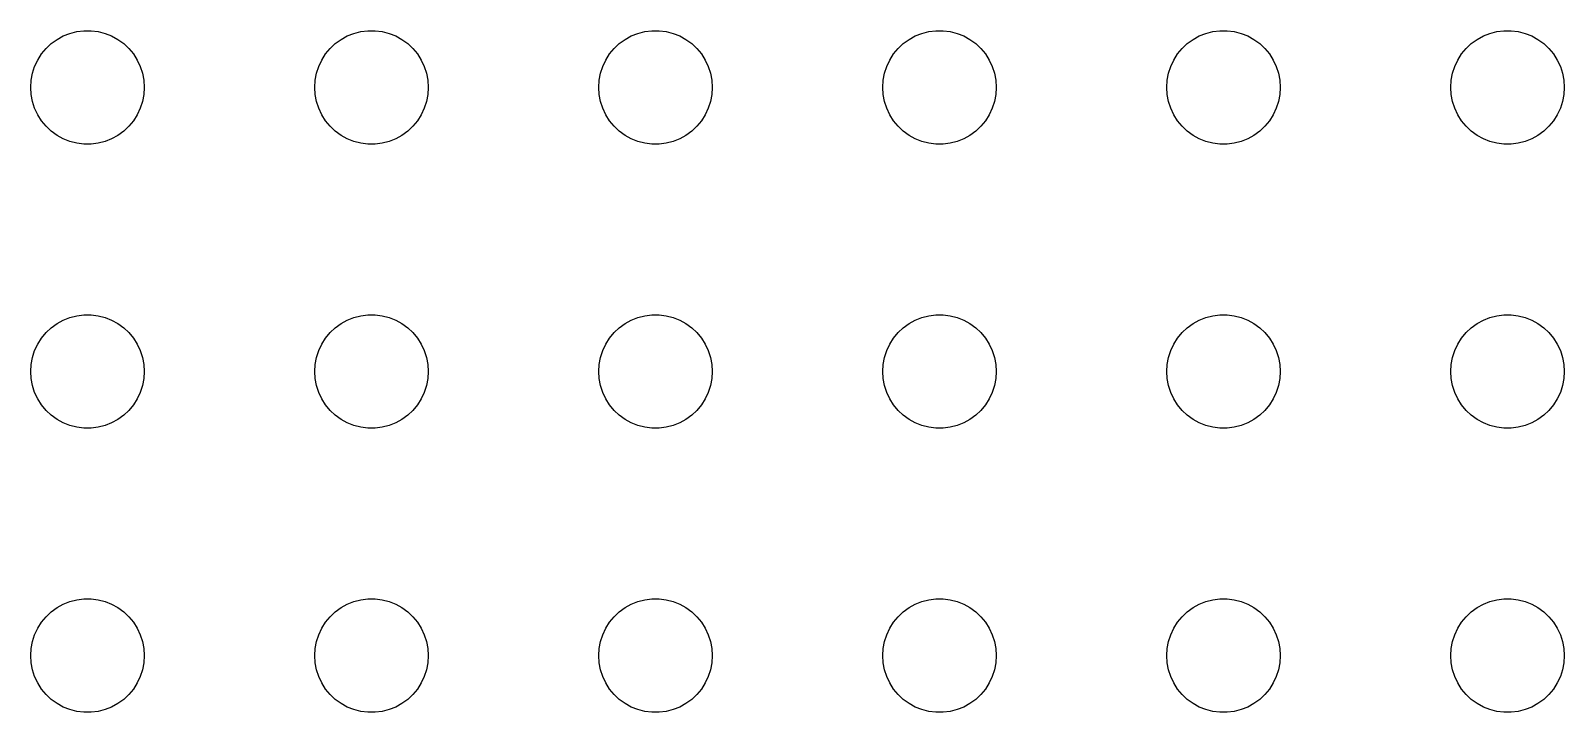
# Model space of a CAD drawing. Header units: metres. Extents: x -90 to 90, y -89 to 89.
# Drawn here: x -1.5 to 39, y 43.5 to 61.5 of the extents above; entities that cross this region are included whole.
import ezdxf

# ---------------------------------------------------------------- set-up
doc = ezdxf.new("R2010")
doc.units = ezdxf.units.M

msp = doc.modelspace()

# ---------------------------------------------------------------- linework, layer by layer
for p, q in [((-1.09344, 61.0268), (-0.95613, 61.1558)), ((-0.95613, 61.1558), (-0.80373, 61.2665)), ((-0.80373, 61.2665), (-0.63866, 61.3572)), ((-0.63866, 61.3572), (-0.46352, 61.4266)), ((-0.46352, 61.4266), (-0.28107, 61.4734)), ((-0.28107, 61.4734), (-0.09418, 61.497)), ((-0.09418, 61.497), (0.09418, 61.497)), ((0.09418, 61.497), (0.28107, 61.4734)), ((0.28107, 61.4734), (0.46352, 61.4266)), ((0.46352, 61.4266), (0.63866, 61.3572)), ((0.63866, 61.3572), (0.80373, 61.2665)), ((0.80373, 61.2665), (0.95613, 61.1558)), ((0.95613, 61.1558), (1.09344, 61.0268)), ((6.40654, 61.0268), (6.54385, 61.1558)), ((6.54385, 61.1558), (6.69626, 61.2665)), ((6.69626, 61.2665), (6.86133, 61.3572)), ((6.86133, 61.3572), (7.03647, 61.4266)), ((7.03647, 61.4266), (7.21892, 61.4734)), ((7.21892, 61.4734), (7.40581, 61.497)), ((7.40581, 61.497), (7.59418, 61.497)), ((7.59418, 61.497), (7.78107, 61.4734)), ((7.78107, 61.4734), (7.96352, 61.4266)), ((7.96352, 61.4266), (8.13866, 61.3572)), ((8.13866, 61.3572), (8.30373, 61.2665)), ((8.30373, 61.2665), (8.45613, 61.1558)), ((8.45613, 61.1558), (8.59344, 61.0268)), ((13.9065, 61.0268), (14.0439, 61.1558)), ((14.0439, 61.1558), (14.1963, 61.2665)), ((14.1963, 61.2665), (14.3613, 61.3572)), ((14.3613, 61.3572), (14.5365, 61.4266)), ((14.5365, 61.4266), (14.7189, 61.4734)), ((14.7189, 61.4734), (14.9058, 61.497)), ((14.9058, 61.497), (15.0942, 61.497)), ((15.0942, 61.497), (15.2811, 61.4734)), ((15.2811, 61.4734), (15.4635, 61.4266)), ((15.4635, 61.4266), (15.6387, 61.3572)), ((15.6387, 61.3572), (15.8037, 61.2665)), ((15.8037, 61.2665), (15.9561, 61.1558)), ((15.9561, 61.1558), (16.0934, 61.0268)), ((21.4065, 61.0268), (21.5439, 61.1558)), ((21.5439, 61.1558), (21.6963, 61.2665)), ((21.6963, 61.2665), (21.8613, 61.3572)), ((21.8613, 61.3572), (22.0365, 61.4266)), ((22.0365, 61.4266), (22.2189, 61.4734)), ((22.2189, 61.4734), (22.4058, 61.497)), ((22.4058, 61.497), (22.5942, 61.497)), ((22.5942, 61.497), (22.7811, 61.4734)), ((22.7811, 61.4734), (22.9635, 61.4266)), ((22.9635, 61.4266), (23.1387, 61.3572)), ((23.1387, 61.3572), (23.3037, 61.2665)), ((23.3037, 61.2665), (23.4561, 61.1558)), ((23.4561, 61.1558), (23.5934, 61.0268)), ((28.9065, 61.0268), (29.0439, 61.1558)), ((29.0439, 61.1558), (29.1963, 61.2665)), ((29.1963, 61.2665), (29.3613, 61.3572)), ((29.3613, 61.3572), (29.5365, 61.4266)), ((29.5365, 61.4266), (29.7189, 61.4734)), ((29.7189, 61.4734), (29.9058, 61.497)), ((29.9058, 61.497), (30.0942, 61.497)), ((30.0942, 61.497), (30.2811, 61.4734)), ((30.2811, 61.4734), (30.4635, 61.4266)), ((30.4635, 61.4266), (30.6387, 61.3572)), ((30.6387, 61.3572), (30.8037, 61.2665)), ((30.8037, 61.2665), (30.9561, 61.1558)), ((30.9561, 61.1558), (31.0934, 61.0268)), ((36.4065, 61.0268), (36.5439, 61.1558)), ((36.5439, 61.1558), (36.6963, 61.2665)), ((36.6963, 61.2665), (36.8613, 61.3572)), ((36.8613, 61.3572), (37.0365, 61.4266)), ((37.0365, 61.4266), (37.2189, 61.4734)), ((37.2189, 61.4734), (37.4058, 61.497)), ((37.4058, 61.497), (37.5942, 61.497)), ((37.5942, 61.497), (37.7811, 61.4734)), ((37.7811, 61.4734), (37.9635, 61.4266)), ((37.9635, 61.4266), (38.1387, 61.3572)), ((38.1387, 61.3572), (38.3037, 61.2665)), ((38.3037, 61.2665), (38.4561, 61.1558)), ((38.4561, 61.1558), (38.5934, 61.0268)), ((-1.31445, 60.7226), (-1.21352, 60.8817)), ((-1.21352, 60.8817), (-1.09344, 61.0268)), ((1.09344, 61.0268), (1.21352, 60.8817)), ((1.21352, 60.8817), (1.31445, 60.7226)), ((6.18553, 60.7226), (6.28647, 60.8817)), ((6.28647, 60.8817), (6.40654, 61.0268)), ((8.59344, 61.0268), (8.71352, 60.8817)), ((8.71352, 60.8817), (8.81445, 60.7226)), ((13.6855, 60.7226), (13.7865, 60.8817)), ((13.7865, 60.8817), (13.9065, 61.0268)), ((16.0934, 61.0268), (16.2135, 60.8817)), ((16.2135, 60.8817), (16.3145, 60.7226)), ((21.1855, 60.7226), (21.2865, 60.8817)), ((21.2865, 60.8817), (21.4065, 61.0268)), ((23.5934, 61.0268), (23.7135, 60.8817)), ((23.7135, 60.8817), (23.8145, 60.7226)), ((28.6855, 60.7226), (28.7865, 60.8817)), ((28.7865, 60.8817), (28.9065, 61.0268)), ((31.0934, 61.0268), (31.2135, 60.8817)), ((31.2135, 60.8817), (31.3145, 60.7226)), ((36.1855, 60.7226), (36.2865, 60.8817)), ((36.2865, 60.8817), (36.4065, 61.0268)), ((38.5934, 61.0268), (38.7135, 60.8817)), ((38.7135, 60.8817), (38.8145, 60.7226)), ((-1.48816, 60.188), (-1.45287, 60.373)), ((-1.45287, 60.373), (-1.39465, 60.5522)), ((-1.39465, 60.5522), (-1.31445, 60.7226)), ((1.31445, 60.7226), (1.39465, 60.5522)), ((1.39465, 60.5522), (1.45287, 60.373)), ((1.45287, 60.373), (1.48816, 60.188)), ((6.01183, 60.188), (6.04712, 60.373)), ((6.04712, 60.373), (6.10533, 60.5522)), ((6.10533, 60.5522), (6.18553, 60.7226)), ((8.81445, 60.7226), (8.89465, 60.5522)), ((8.89465, 60.5522), (8.95287, 60.373)), ((8.95287, 60.373), (8.98816, 60.188)), ((13.5118, 60.188), (13.5471, 60.373)), ((13.5471, 60.373), (13.6053, 60.5522)), ((13.6053, 60.5522), (13.6855, 60.7226)), ((16.3145, 60.7226), (16.3947, 60.5522)), ((16.3947, 60.5522), (16.4529, 60.373)), ((16.4529, 60.373), (16.4882, 60.188)), ((21.0118, 60.188), (21.0471, 60.373)), ((21.0471, 60.373), (21.1053, 60.5522)), ((21.1053, 60.5522), (21.1855, 60.7226)), ((23.8145, 60.7226), (23.8947, 60.5522)), ((23.8947, 60.5522), (23.9529, 60.373)), ((23.9529, 60.373), (23.9882, 60.188)), ((28.5118, 60.188), (28.5471, 60.373)), ((28.5471, 60.373), (28.6053, 60.5522)), ((28.6053, 60.5522), (28.6855, 60.7226)), ((31.3145, 60.7226), (31.3947, 60.5522)), ((31.3947, 60.5522), (31.4529, 60.373)), ((31.4529, 60.373), (31.4882, 60.188)), ((36.0118, 60.188), (36.0471, 60.373)), ((36.0471, 60.373), (36.1053, 60.5522)), ((36.1053, 60.5522), (36.1855, 60.7226)), ((38.8145, 60.7226), (38.8947, 60.5522)), ((38.8947, 60.5522), (38.9529, 60.373)), ((38.9529, 60.373), (38.9882, 60.188)), ((-1.5, 60), (-1.48816, 60.188)), ((-1.48816, 59.812), (-1.5, 60)), ((1.48816, 60.188), (1.5, 60)), ((1.5, 60), (1.48816, 59.812)), ((6, 60), (6.01183, 60.188)), ((6.01183, 59.812), (6, 60)), ((8.98816, 60.188), (9, 60)), ((9, 60), (8.98816, 59.812)), ((13.5, 60), (13.5118, 60.188)), ((13.5118, 59.812), (13.5, 60)), ((16.4882, 60.188), (16.5, 60)), ((16.5, 60), (16.4882, 59.812)), ((21, 60), (21.0118, 60.188)), ((21.0118, 59.812), (21, 60)), ((23.9882, 60.188), (24, 60)), ((24, 60), (23.9882, 59.812)), ((28.5, 60), (28.5118, 60.188)), ((28.5118, 59.812), (28.5, 60)), ((31.4882, 60.188), (31.5, 60)), ((31.5, 60), (31.4882, 59.812)), ((36, 60), (36.0118, 60.188)), ((36.0118, 59.812), (36, 60)), ((38.9882, 60.188), (39, 60)), ((39, 60), (38.9882, 59.812)), ((-1.45287, 59.627), (-1.48816, 59.812)), ((-1.39465, 59.4478), (-1.45287, 59.627)), ((1.45287, 59.627), (1.39465, 59.4478)), ((1.48816, 59.812), (1.45287, 59.627)), ((6.04712, 59.627), (6.01183, 59.812)), ((6.10533, 59.4478), (6.04712, 59.627)), ((8.95287, 59.627), (8.89465, 59.4478)), ((8.98816, 59.812), (8.95287, 59.627)), ((13.5471, 59.627), (13.5118, 59.812)), ((13.6053, 59.4478), (13.5471, 59.627)), ((16.4529, 59.627), (16.3947, 59.4478)), ((16.4882, 59.812), (16.4529, 59.627)), ((21.0471, 59.627), (21.0118, 59.812)), ((21.1053, 59.4478), (21.0471, 59.627)), ((23.9529, 59.627), (23.8947, 59.4478)), ((23.9882, 59.812), (23.9529, 59.627)), ((28.5471, 59.627), (28.5118, 59.812)), ((28.6053, 59.4478), (28.5471, 59.627)), ((31.4529, 59.627), (31.3947, 59.4478)), ((31.4882, 59.812), (31.4529, 59.627)), ((36.0471, 59.627), (36.0118, 59.812)), ((36.1053, 59.4478), (36.0471, 59.627)), ((38.9529, 59.627), (38.8947, 59.4478)), ((38.9882, 59.812), (38.9529, 59.627)), ((-1.31445, 59.2774), (-1.39465, 59.4478)), ((-1.21352, 59.1183), (-1.31445, 59.2774)), ((1.31445, 59.2774), (1.21352, 59.1183)), ((1.39465, 59.4478), (1.31445, 59.2774)), ((6.18553, 59.2774), (6.10533, 59.4478)), ((6.28647, 59.1183), (6.18553, 59.2774)), ((8.81445, 59.2774), (8.71352, 59.1183)), ((8.89465, 59.4478), (8.81445, 59.2774)), ((13.6855, 59.2774), (13.6053, 59.4478)), ((13.7865, 59.1183), (13.6855, 59.2774)), ((16.3145, 59.2774), (16.2135, 59.1183)), ((16.3947, 59.4478), (16.3145, 59.2774)), ((21.1855, 59.2774), (21.1053, 59.4478)), ((21.2865, 59.1183), (21.1855, 59.2774)), ((23.8145, 59.2774), (23.7135, 59.1183)), ((23.8947, 59.4478), (23.8145, 59.2774)), ((28.6855, 59.2774), (28.6053, 59.4478)), ((28.7865, 59.1183), (28.6855, 59.2774)), ((31.3145, 59.2774), (31.2135, 59.1183)), ((31.3947, 59.4478), (31.3145, 59.2774)), ((36.1855, 59.2774), (36.1053, 59.4478)), ((36.2865, 59.1183), (36.1855, 59.2774)), ((38.8145, 59.2774), (38.7135, 59.1183)), ((38.8947, 59.4478), (38.8145, 59.2774)), ((-1.09344, 58.9732), (-1.21352, 59.1183)), ((-0.95613, 58.8442), (-1.09344, 58.9732)), ((-0.80373, 58.7335), (-0.95613, 58.8442)), ((-0.63866, 58.6428), (-0.80373, 58.7335)), ((0.80373, 58.7335), (0.63866, 58.6428)), ((0.95613, 58.8442), (0.80373, 58.7335)), ((1.09344, 58.9732), (0.95613, 58.8442)), ((1.21352, 59.1183), (1.09344, 58.9732)), ((6.40654, 58.9732), (6.28647, 59.1183)), ((6.54385, 58.8442), (6.40654, 58.9732)), ((6.69626, 58.7335), (6.54385, 58.8442)), ((6.86133, 58.6428), (6.69626, 58.7335)), ((8.30373, 58.7335), (8.13866, 58.6428)), ((8.45613, 58.8442), (8.30373, 58.7335)), ((8.59344, 58.9732), (8.45613, 58.8442)), ((8.71352, 59.1183), (8.59344, 58.9732)), ((13.9065, 58.9732), (13.7865, 59.1183)), ((14.0439, 58.8442), (13.9065, 58.9732)), ((14.1963, 58.7335), (14.0439, 58.8442)), ((14.3613, 58.6428), (14.1963, 58.7335)), ((15.8037, 58.7335), (15.6387, 58.6428)), ((15.9561, 58.8442), (15.8037, 58.7335)), ((16.0934, 58.9732), (15.9561, 58.8442)), ((16.2135, 59.1183), (16.0934, 58.9732)), ((21.4065, 58.9732), (21.2865, 59.1183)), ((21.5439, 58.8442), (21.4065, 58.9732)), ((21.6963, 58.7335), (21.5439, 58.8442)), ((21.8613, 58.6428), (21.6963, 58.7335)), ((23.3037, 58.7335), (23.1387, 58.6428)), ((23.4561, 58.8442), (23.3037, 58.7335)), ((23.5934, 58.9732), (23.4561, 58.8442)), ((23.7135, 59.1183), (23.5934, 58.9732)), ((28.9065, 58.9732), (28.7865, 59.1183)), ((29.0439, 58.8442), (28.9065, 58.9732)), ((29.1963, 58.7335), (29.0439, 58.8442)), ((29.3613, 58.6428), (29.1963, 58.7335)), ((30.8037, 58.7335), (30.6387, 58.6428)), ((30.9561, 58.8442), (30.8037, 58.7335)), ((31.0934, 58.9732), (30.9561, 58.8442)), ((31.2135, 59.1183), (31.0934, 58.9732)), ((36.4065, 58.9732), (36.2865, 59.1183)), ((36.5439, 58.8442), (36.4065, 58.9732)), ((36.6963, 58.7335), (36.5439, 58.8442)), ((36.8613, 58.6428), (36.6963, 58.7335)), ((38.3037, 58.7335), (38.1387, 58.6428)), ((38.4561, 58.8442), (38.3037, 58.7335)), ((38.5934, 58.9732), (38.4561, 58.8442)), ((38.7135, 59.1183), (38.5934, 58.9732)), ((-0.46352, 58.5734), (-0.63866, 58.6428)), ((-0.28107, 58.5266), (-0.46352, 58.5734)), ((-0.09418, 58.503), (-0.28107, 58.5266)), ((0.09418, 58.503), (-0.09418, 58.503)), ((0.28107, 58.5266), (0.09418, 58.503)), ((0.46352, 58.5734), (0.28107, 58.5266)), ((0.63866, 58.6428), (0.46352, 58.5734)), ((7.03647, 58.5734), (6.86133, 58.6428)), ((7.21892, 58.5266), (7.03647, 58.5734)), ((7.40581, 58.503), (7.21892, 58.5266)), ((7.59418, 58.503), (7.40581, 58.503)), ((7.78107, 58.5266), (7.59418, 58.503)), ((7.96352, 58.5734), (7.78107, 58.5266)), ((8.13866, 58.6428), (7.96352, 58.5734)), ((14.5365, 58.5734), (14.3613, 58.6428)), ((14.7189, 58.5266), (14.5365, 58.5734)), ((14.9058, 58.503), (14.7189, 58.5266)), ((15.0942, 58.503), (14.9058, 58.503)), ((15.2811, 58.5266), (15.0942, 58.503)), ((15.4635, 58.5734), (15.2811, 58.5266)), ((15.6387, 58.6428), (15.4635, 58.5734)), ((22.0365, 58.5734), (21.8613, 58.6428)), ((22.2189, 58.5266), (22.0365, 58.5734)), ((22.4058, 58.503), (22.2189, 58.5266)), ((22.5942, 58.503), (22.4058, 58.503)), ((22.7811, 58.5266), (22.5942, 58.503)), ((22.9635, 58.5734), (22.7811, 58.5266)), ((23.1387, 58.6428), (22.9635, 58.5734)), ((29.5365, 58.5734), (29.3613, 58.6428)), ((29.7189, 58.5266), (29.5365, 58.5734)), ((29.9058, 58.503), (29.7189, 58.5266)), ((30.0942, 58.503), (29.9058, 58.503)), ((30.2811, 58.5266), (30.0942, 58.503)), ((30.4635, 58.5734), (30.2811, 58.5266)), ((30.6387, 58.6428), (30.4635, 58.5734)), ((37.0365, 58.5734), (36.8613, 58.6428)), ((37.2189, 58.5266), (37.0365, 58.5734)), ((37.4058, 58.503), (37.2189, 58.5266)), ((37.5942, 58.503), (37.4058, 58.503)), ((37.7811, 58.5266), (37.5942, 58.503)), ((37.9635, 58.5734), (37.7811, 58.5266)), ((38.1387, 58.6428), (37.9635, 58.5734)), ((-0.63866, 53.8572), (-0.46352, 53.9266)), ((-0.46352, 53.9266), (-0.28107, 53.9734)), ((-0.28107, 53.9734), (-0.09418, 53.997)), ((-0.09418, 53.997), (0.09418, 53.997)), ((0.09418, 53.997), (0.28107, 53.9734)), ((0.28107, 53.9734), (0.46352, 53.9266)), ((0.46352, 53.9266), (0.63866, 53.8572)), ((6.86133, 53.8572), (7.03647, 53.9266)), ((7.03647, 53.9266), (7.21892, 53.9734)), ((7.21892, 53.9734), (7.40581, 53.997)), ((7.40581, 53.997), (7.59418, 53.997)), ((7.59418, 53.997), (7.78107, 53.9734)), ((7.78107, 53.9734), (7.96352, 53.9266)), ((7.96352, 53.9266), (8.13866, 53.8572)), ((14.3613, 53.8572), (14.5365, 53.9266)), ((14.5365, 53.9266), (14.7189, 53.9734)), ((14.7189, 53.9734), (14.9058, 53.997)), ((14.9058, 53.997), (15.0942, 53.997)), ((15.0942, 53.997), (15.2811, 53.9734)), ((15.2811, 53.9734), (15.4635, 53.9266)), ((15.4635, 53.9266), (15.6387, 53.8572)), ((21.8613, 53.8572), (22.0365, 53.9266)), ((22.0365, 53.9266), (22.2189, 53.9734)), ((22.2189, 53.9734), (22.4058, 53.997)), ((22.4058, 53.997), (22.5942, 53.997)), ((22.5942, 53.997), (22.7811, 53.9734)), ((22.7811, 53.9734), (22.9635, 53.9266)), ((22.9635, 53.9266), (23.1387, 53.8572)), ((29.3613, 53.8572), (29.5365, 53.9266)), ((29.5365, 53.9266), (29.7189, 53.9734)), ((29.7189, 53.9734), (29.9058, 53.997)), ((29.9058, 53.997), (30.0942, 53.997)), ((30.0942, 53.997), (30.2811, 53.9734)), ((30.2811, 53.9734), (30.4635, 53.9266)), ((30.4635, 53.9266), (30.6387, 53.8572)), ((36.8613, 53.8572), (37.0365, 53.9266)), ((37.0365, 53.9266), (37.2189, 53.9734)), ((37.2189, 53.9734), (37.4058, 53.997)), ((37.4058, 53.997), (37.5942, 53.997)), ((37.5942, 53.997), (37.7811, 53.9734)), ((37.7811, 53.9734), (37.9635, 53.9266)), ((37.9635, 53.9266), (38.1387, 53.8572)), ((-1.21352, 53.3817), (-1.09344, 53.5268)), ((-1.09344, 53.5268), (-0.95613, 53.6558)), ((-0.95613, 53.6558), (-0.80373, 53.7665)), ((-0.80373, 53.7665), (-0.63866, 53.8572)), ((0.63866, 53.8572), (0.80373, 53.7665)), ((0.80373, 53.7665), (0.95613, 53.6558)), ((0.95613, 53.6558), (1.09344, 53.5268)), ((1.09344, 53.5268), (1.21352, 53.3817)), ((6.28647, 53.3817), (6.40654, 53.5268)), ((6.40654, 53.5268), (6.54385, 53.6558)), ((6.54385, 53.6558), (6.69626, 53.7665)), ((6.69626, 53.7665), (6.86133, 53.8572)), ((8.13866, 53.8572), (8.30373, 53.7665)), ((8.30373, 53.7665), (8.45613, 53.6558)), ((8.45613, 53.6558), (8.59344, 53.5268)), ((8.59344, 53.5268), (8.71352, 53.3817)), ((13.7865, 53.3817), (13.9065, 53.5268)), ((13.9065, 53.5268), (14.0439, 53.6558)), ((14.0439, 53.6558), (14.1963, 53.7665)), ((14.1963, 53.7665), (14.3613, 53.8572)), ((15.6387, 53.8572), (15.8037, 53.7665)), ((15.8037, 53.7665), (15.9561, 53.6558)), ((15.9561, 53.6558), (16.0934, 53.5268)), ((16.0934, 53.5268), (16.2135, 53.3817)), ((21.2865, 53.3817), (21.4065, 53.5268)), ((21.4065, 53.5268), (21.5439, 53.6558)), ((21.5439, 53.6558), (21.6963, 53.7665)), ((21.6963, 53.7665), (21.8613, 53.8572)), ((23.1387, 53.8572), (23.3037, 53.7665)), ((23.3037, 53.7665), (23.4561, 53.6558)), ((23.4561, 53.6558), (23.5934, 53.5268)), ((23.5934, 53.5268), (23.7135, 53.3817)), ((28.7865, 53.3817), (28.9065, 53.5268)), ((28.9065, 53.5268), (29.0439, 53.6558)), ((29.0439, 53.6558), (29.1963, 53.7665)), ((29.1963, 53.7665), (29.3613, 53.8572)), ((30.6387, 53.8572), (30.8037, 53.7665)), ((30.8037, 53.7665), (30.9561, 53.6558)), ((30.9561, 53.6558), (31.0934, 53.5268)), ((31.0934, 53.5268), (31.2135, 53.3817)), ((36.2865, 53.3817), (36.4065, 53.5268)), ((36.4065, 53.5268), (36.5439, 53.6558)), ((36.5439, 53.6558), (36.6963, 53.7665)), ((36.6963, 53.7665), (36.8613, 53.8572)), ((38.1387, 53.8572), (38.3037, 53.7665)), ((38.3037, 53.7665), (38.4561, 53.6558)), ((38.4561, 53.6558), (38.5934, 53.5268)), ((38.5934, 53.5268), (38.7135, 53.3817)), ((-1.39465, 53.0522), (-1.31445, 53.2226)), ((-1.31445, 53.2226), (-1.21352, 53.3817)), ((1.21352, 53.3817), (1.31445, 53.2226)), ((1.31445, 53.2226), (1.39465, 53.0522)), ((6.10533, 53.0522), (6.18553, 53.2226)), ((6.18553, 53.2226), (6.28647, 53.3817)), ((8.71352, 53.3817), (8.81445, 53.2226)), ((8.81445, 53.2226), (8.89465, 53.0522)), ((13.6053, 53.0522), (13.6855, 53.2226)), ((13.6855, 53.2226), (13.7865, 53.3817)), ((16.2135, 53.3817), (16.3145, 53.2226)), ((16.3145, 53.2226), (16.3947, 53.0522)), ((21.1053, 53.0522), (21.1855, 53.2226)), ((21.1855, 53.2226), (21.2865, 53.3817)), ((23.7135, 53.3817), (23.8145, 53.2226)), ((23.8145, 53.2226), (23.8947, 53.0522)), ((28.6053, 53.0522), (28.6855, 53.2226)), ((28.6855, 53.2226), (28.7865, 53.3817)), ((31.2135, 53.3817), (31.3145, 53.2226)), ((31.3145, 53.2226), (31.3947, 53.0522)), ((36.1053, 53.0522), (36.1855, 53.2226)), ((36.1855, 53.2226), (36.2865, 53.3817)), ((38.7135, 53.3817), (38.8145, 53.2226)), ((38.8145, 53.2226), (38.8947, 53.0522)), ((-1.5, 52.5), (-1.48816, 52.688)), ((-1.48816, 52.688), (-1.45287, 52.873)), ((-1.45287, 52.873), (-1.39465, 53.0522)), ((1.39465, 53.0522), (1.45287, 52.873)), ((1.45287, 52.873), (1.48816, 52.688)), ((1.48816, 52.688), (1.5, 52.5)), ((6, 52.5), (6.01183, 52.688)), ((6.01183, 52.688), (6.04712, 52.873)), ((6.04712, 52.873), (6.10533, 53.0522)), ((8.89465, 53.0522), (8.95287, 52.873)), ((8.95287, 52.873), (8.98816, 52.688)), ((8.98816, 52.688), (9, 52.5)), ((13.5, 52.5), (13.5118, 52.688)), ((13.5118, 52.688), (13.5471, 52.873)), ((13.5471, 52.873), (13.6053, 53.0522)), ((16.3947, 53.0522), (16.4529, 52.873)), ((16.4529, 52.873), (16.4882, 52.688)), ((16.4882, 52.688), (16.5, 52.5)), ((21, 52.5), (21.0118, 52.688)), ((21.0118, 52.688), (21.0471, 52.873)), ((21.0471, 52.873), (21.1053, 53.0522)), ((23.8947, 53.0522), (23.9529, 52.873)), ((23.9529, 52.873), (23.9882, 52.688)), ((23.9882, 52.688), (24, 52.5)), ((28.5, 52.5), (28.5118, 52.688)), ((28.5118, 52.688), (28.5471, 52.873)), ((28.5471, 52.873), (28.6053, 53.0522)), ((31.3947, 53.0522), (31.4529, 52.873)), ((31.4529, 52.873), (31.4882, 52.688)), ((31.4882, 52.688), (31.5, 52.5)), ((36, 52.5), (36.0118, 52.688)), ((36.0118, 52.688), (36.0471, 52.873)), ((36.0471, 52.873), (36.1053, 53.0522)), ((38.8947, 53.0522), (38.9529, 52.873)), ((38.9529, 52.873), (38.9882, 52.688)), ((38.9882, 52.688), (39, 52.5)), ((-1.48816, 52.312), (-1.5, 52.5)), ((-1.45287, 52.127), (-1.48816, 52.312)), ((1.48816, 52.312), (1.45287, 52.127)), ((1.5, 52.5), (1.48816, 52.312)), ((6.01183, 52.312), (6, 52.5)), ((6.04712, 52.127), (6.01183, 52.312)), ((8.98816, 52.312), (8.95287, 52.127)), ((9, 52.5), (8.98816, 52.312)), ((13.5118, 52.312), (13.5, 52.5)), ((13.5471, 52.127), (13.5118, 52.312)), ((16.4882, 52.312), (16.4529, 52.127)), ((16.5, 52.5), (16.4882, 52.312)), ((21.0118, 52.312), (21, 52.5)), ((21.0471, 52.127), (21.0118, 52.312)), ((23.9882, 52.312), (23.9529, 52.127)), ((24, 52.5), (23.9882, 52.312)), ((28.5118, 52.312), (28.5, 52.5)), ((28.5471, 52.127), (28.5118, 52.312)), ((31.4882, 52.312), (31.4529, 52.127)), ((31.5, 52.5), (31.4882, 52.312)), ((36.0118, 52.312), (36, 52.5)), ((36.0471, 52.127), (36.0118, 52.312)), ((38.9882, 52.312), (38.9529, 52.127)), ((39, 52.5), (38.9882, 52.312)), ((-1.39465, 51.9478), (-1.45287, 52.127)), ((-1.31445, 51.7774), (-1.39465, 51.9478)), ((1.39465, 51.9478), (1.31445, 51.7774)), ((1.45287, 52.127), (1.39465, 51.9478)), ((6.10533, 51.9478), (6.04712, 52.127)), ((6.18553, 51.7774), (6.10533, 51.9478)), ((8.89465, 51.9478), (8.81445, 51.7774)), ((8.95287, 52.127), (8.89465, 51.9478)), ((13.6053, 51.9478), (13.5471, 52.127)), ((13.6855, 51.7774), (13.6053, 51.9478)), ((16.3947, 51.9478), (16.3145, 51.7774)), ((16.4529, 52.127), (16.3947, 51.9478)), ((21.1053, 51.9478), (21.0471, 52.127)), ((21.1855, 51.7774), (21.1053, 51.9478)), ((23.8947, 51.9478), (23.8145, 51.7774)), ((23.9529, 52.127), (23.8947, 51.9478)), ((28.6053, 51.9478), (28.5471, 52.127)), ((28.6855, 51.7774), (28.6053, 51.9478)), ((31.3947, 51.9478), (31.3145, 51.7774)), ((31.4529, 52.127), (31.3947, 51.9478)), ((36.1053, 51.9478), (36.0471, 52.127)), ((36.1855, 51.7774), (36.1053, 51.9478)), ((38.8947, 51.9478), (38.8145, 51.7774)), ((38.9529, 52.127), (38.8947, 51.9478)), ((-1.21352, 51.6183), (-1.31445, 51.7774)), ((-1.09344, 51.4732), (-1.21352, 51.6183)), ((-0.95613, 51.3442), (-1.09344, 51.4732)), ((1.09344, 51.4732), (0.95613, 51.3442)), ((1.21352, 51.6183), (1.09344, 51.4732)), ((1.31445, 51.7774), (1.21352, 51.6183)), ((6.28647, 51.6183), (6.18553, 51.7774)), ((6.40654, 51.4732), (6.28647, 51.6183)), ((6.54385, 51.3442), (6.40654, 51.4732)), ((8.59344, 51.4732), (8.45613, 51.3442)), ((8.71352, 51.6183), (8.59344, 51.4732)), ((8.81445, 51.7774), (8.71352, 51.6183)), ((13.7865, 51.6183), (13.6855, 51.7774)), ((13.9065, 51.4732), (13.7865, 51.6183)), ((14.0439, 51.3442), (13.9065, 51.4732)), ((16.0934, 51.4732), (15.9561, 51.3442)), ((16.2135, 51.6183), (16.0934, 51.4732)), ((16.3145, 51.7774), (16.2135, 51.6183)), ((21.2865, 51.6183), (21.1855, 51.7774)), ((21.4065, 51.4732), (21.2865, 51.6183)), ((21.5439, 51.3442), (21.4065, 51.4732)), ((23.5934, 51.4732), (23.4561, 51.3442)), ((23.7135, 51.6183), (23.5934, 51.4732)), ((23.8145, 51.7774), (23.7135, 51.6183)), ((28.7865, 51.6183), (28.6855, 51.7774)), ((28.9065, 51.4732), (28.7865, 51.6183)), ((29.0439, 51.3442), (28.9065, 51.4732)), ((31.0934, 51.4732), (30.9561, 51.3442)), ((31.2135, 51.6183), (31.0934, 51.4732)), ((31.3145, 51.7774), (31.2135, 51.6183)), ((36.2865, 51.6183), (36.1855, 51.7774)), ((36.4065, 51.4732), (36.2865, 51.6183)), ((36.5439, 51.3442), (36.4065, 51.4732)), ((38.5934, 51.4732), (38.4561, 51.3442)), ((38.7135, 51.6183), (38.5934, 51.4732)), ((38.8145, 51.7774), (38.7135, 51.6183)), ((-0.80373, 51.2335), (-0.95613, 51.3442)), ((-0.63866, 51.1428), (-0.80373, 51.2335)), ((-0.46352, 51.0734), (-0.63866, 51.1428)), ((-0.28107, 51.0266), (-0.46352, 51.0734)), ((0.46352, 51.0734), (0.28107, 51.0266)), ((0.63866, 51.1428), (0.46352, 51.0734)), ((0.80373, 51.2335), (0.63866, 51.1428)), ((0.95613, 51.3442), (0.80373, 51.2335)), ((6.69626, 51.2335), (6.54385, 51.3442)), ((6.86133, 51.1428), (6.69626, 51.2335)), ((7.03647, 51.0734), (6.86133, 51.1428)), ((7.21892, 51.0266), (7.03647, 51.0734)), ((7.96352, 51.0734), (7.78107, 51.0266)), ((8.13866, 51.1428), (7.96352, 51.0734)), ((8.30373, 51.2335), (8.13866, 51.1428)), ((8.45613, 51.3442), (8.30373, 51.2335)), ((14.1963, 51.2335), (14.0439, 51.3442)), ((14.3613, 51.1428), (14.1963, 51.2335)), ((14.5365, 51.0734), (14.3613, 51.1428)), ((14.7189, 51.0266), (14.5365, 51.0734)), ((15.4635, 51.0734), (15.2811, 51.0266)), ((15.6387, 51.1428), (15.4635, 51.0734)), ((15.8037, 51.2335), (15.6387, 51.1428)), ((15.9561, 51.3442), (15.8037, 51.2335)), ((21.6963, 51.2335), (21.5439, 51.3442)), ((21.8613, 51.1428), (21.6963, 51.2335)), ((22.0365, 51.0734), (21.8613, 51.1428)), ((22.2189, 51.0266), (22.0365, 51.0734)), ((22.9635, 51.0734), (22.7811, 51.0266)), ((23.1387, 51.1428), (22.9635, 51.0734)), ((23.3037, 51.2335), (23.1387, 51.1428)), ((23.4561, 51.3442), (23.3037, 51.2335)), ((29.1963, 51.2335), (29.0439, 51.3442)), ((29.3613, 51.1428), (29.1963, 51.2335)), ((29.5365, 51.0734), (29.3613, 51.1428)), ((29.7189, 51.0266), (29.5365, 51.0734)), ((30.4635, 51.0734), (30.2811, 51.0266)), ((30.6387, 51.1428), (30.4635, 51.0734)), ((30.8037, 51.2335), (30.6387, 51.1428)), ((30.9561, 51.3442), (30.8037, 51.2335)), ((36.6963, 51.2335), (36.5439, 51.3442)), ((36.8613, 51.1428), (36.6963, 51.2335)), ((37.0365, 51.0734), (36.8613, 51.1428)), ((37.2189, 51.0266), (37.0365, 51.0734)), ((37.9635, 51.0734), (37.7811, 51.0266)), ((38.1387, 51.1428), (37.9635, 51.0734)), ((38.3037, 51.2335), (38.1387, 51.1428)), ((38.4561, 51.3442), (38.3037, 51.2335)), ((-0.09418, 51.003), (-0.28107, 51.0266)), ((0.09418, 51.003), (-0.09418, 51.003)), ((0.28107, 51.0266), (0.09418, 51.003)), ((7.40581, 51.003), (7.21892, 51.0266)), ((7.59418, 51.003), (7.40581, 51.003)), ((7.78107, 51.0266), (7.59418, 51.003)), ((14.9058, 51.003), (14.7189, 51.0266)), ((15.0942, 51.003), (14.9058, 51.003)), ((15.2811, 51.0266), (15.0942, 51.003)), ((22.4058, 51.003), (22.2189, 51.0266)), ((22.5942, 51.003), (22.4058, 51.003)), ((22.7811, 51.0266), (22.5942, 51.003)), ((29.9058, 51.003), (29.7189, 51.0266)), ((30.0942, 51.003), (29.9058, 51.003)), ((30.2811, 51.0266), (30.0942, 51.003)), ((37.4058, 51.003), (37.2189, 51.0266)), ((37.5942, 51.003), (37.4058, 51.003)), ((37.7811, 51.0266), (37.5942, 51.003)), ((-0.95613, 46.1558), (-0.80373, 46.2665)), ((-0.80373, 46.2665), (-0.63866, 46.3572)), ((-0.63866, 46.3572), (-0.46352, 46.4266)), ((-0.46352, 46.4266), (-0.28107, 46.4734)), ((-0.28107, 46.4734), (-0.09418, 46.497)), ((-0.09418, 46.497), (0.09418, 46.497)), ((0.09418, 46.497), (0.28107, 46.4734)), ((0.28107, 46.4734), (0.46352, 46.4266)), ((0.46352, 46.4266), (0.63866, 46.3572)), ((0.63866, 46.3572), (0.80373, 46.2665)), ((0.80373, 46.2665), (0.95613, 46.1558)), ((6.54385, 46.1558), (6.69626, 46.2665)), ((6.69626, 46.2665), (6.86133, 46.3572)), ((6.86133, 46.3572), (7.03647, 46.4266)), ((7.03647, 46.4266), (7.21892, 46.4734)), ((7.21892, 46.4734), (7.40581, 46.497)), ((7.40581, 46.497), (7.59418, 46.497)), ((7.59418, 46.497), (7.78107, 46.4734)), ((7.78107, 46.4734), (7.96352, 46.4266)), ((7.96352, 46.4266), (8.13866, 46.3572)), ((8.13866, 46.3572), (8.30373, 46.2665)), ((8.30373, 46.2665), (8.45613, 46.1558)), ((14.0439, 46.1558), (14.1963, 46.2665)), ((14.1963, 46.2665), (14.3613, 46.3572)), ((14.3613, 46.3572), (14.5365, 46.4266)), ((14.5365, 46.4266), (14.7189, 46.4734)), ((14.7189, 46.4734), (14.9058, 46.497)), ((14.9058, 46.497), (15.0942, 46.497)), ((15.0942, 46.497), (15.2811, 46.4734)), ((15.2811, 46.4734), (15.4635, 46.4266)), ((15.4635, 46.4266), (15.6387, 46.3572)), ((15.6387, 46.3572), (15.8037, 46.2665)), ((15.8037, 46.2665), (15.9561, 46.1558)), ((21.5439, 46.1558), (21.6963, 46.2665)), ((21.6963, 46.2665), (21.8613, 46.3572)), ((21.8613, 46.3572), (22.0365, 46.4266)), ((22.0365, 46.4266), (22.2189, 46.4734)), ((22.2189, 46.4734), (22.4058, 46.497)), ((22.4058, 46.497), (22.5942, 46.497)), ((22.5942, 46.497), (22.7811, 46.4734)), ((22.7811, 46.4734), (22.9635, 46.4266)), ((22.9635, 46.4266), (23.1387, 46.3572)), ((23.1387, 46.3572), (23.3037, 46.2665)), ((23.3037, 46.2665), (23.4561, 46.1558)), ((29.0439, 46.1558), (29.1963, 46.2665)), ((29.1963, 46.2665), (29.3613, 46.3572)), ((29.3613, 46.3572), (29.5365, 46.4266)), ((29.5365, 46.4266), (29.7189, 46.4734)), ((29.7189, 46.4734), (29.9058, 46.497)), ((29.9058, 46.497), (30.0942, 46.497)), ((30.0942, 46.497), (30.2811, 46.4734)), ((30.2811, 46.4734), (30.4635, 46.4266)), ((30.4635, 46.4266), (30.6387, 46.3572)), ((30.6387, 46.3572), (30.8037, 46.2665)), ((30.8037, 46.2665), (30.9561, 46.1558)), ((36.5439, 46.1558), (36.6963, 46.2665)), ((36.6963, 46.2665), (36.8613, 46.3572)), ((36.8613, 46.3572), (37.0365, 46.4266)), ((37.0365, 46.4266), (37.2189, 46.4734)), ((37.2189, 46.4734), (37.4058, 46.497)), ((37.4058, 46.497), (37.5942, 46.497)), ((37.5942, 46.497), (37.7811, 46.4734)), ((37.7811, 46.4734), (37.9635, 46.4266)), ((37.9635, 46.4266), (38.1387, 46.3572)), ((38.1387, 46.3572), (38.3037, 46.2665)), ((38.3037, 46.2665), (38.4561, 46.1558)), ((-1.31445, 45.7226), (-1.21352, 45.8817)), ((-1.21352, 45.8817), (-1.09344, 46.0268)), ((-1.09344, 46.0268), (-0.95613, 46.1558)), ((0.95613, 46.1558), (1.09344, 46.0268)), ((1.09344, 46.0268), (1.21352, 45.8817)), ((1.21352, 45.8817), (1.31445, 45.7226)), ((6.18553, 45.7226), (6.28647, 45.8817)), ((6.28647, 45.8817), (6.40654, 46.0268)), ((6.40654, 46.0268), (6.54385, 46.1558)), ((8.45613, 46.1558), (8.59344, 46.0268)), ((8.59344, 46.0268), (8.71352, 45.8817)), ((8.71352, 45.8817), (8.81445, 45.7226)), ((13.6855, 45.7226), (13.7865, 45.8817)), ((13.7865, 45.8817), (13.9065, 46.0268)), ((13.9065, 46.0268), (14.0439, 46.1558)), ((15.9561, 46.1558), (16.0934, 46.0268)), ((16.0934, 46.0268), (16.2135, 45.8817)), ((16.2135, 45.8817), (16.3145, 45.7226)), ((21.1855, 45.7226), (21.2865, 45.8817)), ((21.2865, 45.8817), (21.4065, 46.0268)), ((21.4065, 46.0268), (21.5439, 46.1558)), ((23.4561, 46.1558), (23.5934, 46.0268)), ((23.5934, 46.0268), (23.7135, 45.8817)), ((23.7135, 45.8817), (23.8145, 45.7226)), ((28.6855, 45.7226), (28.7865, 45.8817)), ((28.7865, 45.8817), (28.9065, 46.0268)), ((28.9065, 46.0268), (29.0439, 46.1558)), ((30.9561, 46.1558), (31.0934, 46.0268)), ((31.0934, 46.0268), (31.2135, 45.8817)), ((31.2135, 45.8817), (31.3145, 45.7226)), ((36.1855, 45.7226), (36.2865, 45.8817)), ((36.2865, 45.8817), (36.4065, 46.0268)), ((36.4065, 46.0268), (36.5439, 46.1558)), ((38.4561, 46.1558), (38.5934, 46.0268)), ((38.5934, 46.0268), (38.7135, 45.8817)), ((38.7135, 45.8817), (38.8145, 45.7226)), ((-1.48816, 45.188), (-1.45287, 45.373)), ((-1.45287, 45.373), (-1.39465, 45.5522)), ((-1.39465, 45.5522), (-1.31445, 45.7226)), ((1.31445, 45.7226), (1.39465, 45.5522)), ((1.39465, 45.5522), (1.45287, 45.373)), ((1.45287, 45.373), (1.48816, 45.188)), ((6.01183, 45.188), (6.04712, 45.373)), ((6.04712, 45.373), (6.10533, 45.5522)), ((6.10533, 45.5522), (6.18553, 45.7226)), ((8.81445, 45.7226), (8.89465, 45.5522)), ((8.89465, 45.5522), (8.95287, 45.373)), ((8.95287, 45.373), (8.98816, 45.188)), ((13.5118, 45.188), (13.5471, 45.373)), ((13.5471, 45.373), (13.6053, 45.5522)), ((13.6053, 45.5522), (13.6855, 45.7226)), ((16.3145, 45.7226), (16.3947, 45.5522)), ((16.3947, 45.5522), (16.4529, 45.373)), ((16.4529, 45.373), (16.4882, 45.188)), ((21.0118, 45.188), (21.0471, 45.373)), ((21.0471, 45.373), (21.1053, 45.5522)), ((21.1053, 45.5522), (21.1855, 45.7226)), ((23.8145, 45.7226), (23.8947, 45.5522)), ((23.8947, 45.5522), (23.9529, 45.373)), ((23.9529, 45.373), (23.9882, 45.188)), ((28.5118, 45.188), (28.5471, 45.373)), ((28.5471, 45.373), (28.6053, 45.5522)), ((28.6053, 45.5522), (28.6855, 45.7226)), ((31.3145, 45.7226), (31.3947, 45.5522)), ((31.3947, 45.5522), (31.4529, 45.373)), ((31.4529, 45.373), (31.4882, 45.188)), ((36.0118, 45.188), (36.0471, 45.373)), ((36.0471, 45.373), (36.1053, 45.5522)), ((36.1053, 45.5522), (36.1855, 45.7226)), ((38.8145, 45.7226), (38.8947, 45.5522)), ((38.8947, 45.5522), (38.9529, 45.373)), ((38.9529, 45.373), (38.9882, 45.188)), ((-1.5, 45), (-1.48816, 45.188)), ((-1.48816, 44.812), (-1.5, 45)), ((1.48816, 45.188), (1.5, 45)), ((1.5, 45), (1.48816, 44.812)), ((6, 45), (6.01183, 45.188)), ((6.01183, 44.812), (6, 45)), ((8.98816, 45.188), (9, 45)), ((9, 45), (8.98816, 44.812)), ((13.5, 45), (13.5118, 45.188)), ((13.5118, 44.812), (13.5, 45)), ((16.4882, 45.188), (16.5, 45)), ((16.5, 45), (16.4882, 44.812)), ((21, 45), (21.0118, 45.188)), ((21.0118, 44.812), (21, 45)), ((23.9882, 45.188), (24, 45)), ((24, 45), (23.9882, 44.812)), ((28.5, 45), (28.5118, 45.188)), ((28.5118, 44.812), (28.5, 45)), ((31.4882, 45.188), (31.5, 45)), ((31.5, 45), (31.4882, 44.812)), ((36, 45), (36.0118, 45.188)), ((36.0118, 44.812), (36, 45)), ((38.9882, 45.188), (39, 45)), ((39, 45), (38.9882, 44.812)), ((-1.45287, 44.627), (-1.48816, 44.812)), ((-1.39465, 44.4478), (-1.45287, 44.627)), ((1.45287, 44.627), (1.39465, 44.4478)), ((1.48816, 44.812), (1.45287, 44.627)), ((6.04712, 44.627), (6.01183, 44.812)), ((6.10533, 44.4478), (6.04712, 44.627)), ((8.95287, 44.627), (8.89465, 44.4478)), ((8.98816, 44.812), (8.95287, 44.627)), ((13.5471, 44.627), (13.5118, 44.812)), ((13.6053, 44.4478), (13.5471, 44.627)), ((16.4529, 44.627), (16.3947, 44.4478)), ((16.4882, 44.812), (16.4529, 44.627)), ((21.0471, 44.627), (21.0118, 44.812)), ((21.1053, 44.4478), (21.0471, 44.627)), ((23.9529, 44.627), (23.8947, 44.4478)), ((23.9882, 44.812), (23.9529, 44.627)), ((28.5471, 44.627), (28.5118, 44.812)), ((28.6053, 44.4478), (28.5471, 44.627)), ((31.4529, 44.627), (31.3947, 44.4478)), ((31.4882, 44.812), (31.4529, 44.627)), ((36.0471, 44.627), (36.0118, 44.812)), ((36.1053, 44.4478), (36.0471, 44.627)), ((38.9529, 44.627), (38.8947, 44.4478)), ((38.9882, 44.812), (38.9529, 44.627)), ((-1.31445, 44.2774), (-1.39465, 44.4478)), ((-1.21352, 44.1183), (-1.31445, 44.2774)), ((1.31445, 44.2774), (1.21352, 44.1183)), ((1.39465, 44.4478), (1.31445, 44.2774)), ((6.18553, 44.2774), (6.10533, 44.4478)), ((6.28647, 44.1183), (6.18553, 44.2774)), ((8.81445, 44.2774), (8.71352, 44.1183)), ((8.89465, 44.4478), (8.81445, 44.2774)), ((13.6855, 44.2774), (13.6053, 44.4478)), ((13.7865, 44.1183), (13.6855, 44.2774)), ((16.3145, 44.2774), (16.2135, 44.1183)), ((16.3947, 44.4478), (16.3145, 44.2774)), ((21.1855, 44.2774), (21.1053, 44.4478)), ((21.2865, 44.1183), (21.1855, 44.2774)), ((23.8145, 44.2774), (23.7135, 44.1183)), ((23.8947, 44.4478), (23.8145, 44.2774)), ((28.6855, 44.2774), (28.6053, 44.4478)), ((28.7865, 44.1183), (28.6855, 44.2774)), ((31.3145, 44.2774), (31.2135, 44.1183)), ((31.3947, 44.4478), (31.3145, 44.2774)), ((36.1855, 44.2774), (36.1053, 44.4478)), ((36.2865, 44.1183), (36.1855, 44.2774)), ((38.8145, 44.2774), (38.7135, 44.1183)), ((38.8947, 44.4478), (38.8145, 44.2774)), ((-1.09344, 43.9732), (-1.21352, 44.1183)), ((-0.95613, 43.8442), (-1.09344, 43.9732)), ((-0.80373, 43.7335), (-0.95613, 43.8442)), ((0.95613, 43.8442), (0.80373, 43.7335)), ((1.09344, 43.9732), (0.95613, 43.8442)), ((1.21352, 44.1183), (1.09344, 43.9732)), ((6.40654, 43.9732), (6.28647, 44.1183)), ((6.54385, 43.8442), (6.40654, 43.9732)), ((6.69626, 43.7335), (6.54385, 43.8442)), ((8.45613, 43.8442), (8.30373, 43.7335)), ((8.59344, 43.9732), (8.45613, 43.8442)), ((8.71352, 44.1183), (8.59344, 43.9732)), ((13.9065, 43.9732), (13.7865, 44.1183)), ((14.0439, 43.8442), (13.9065, 43.9732)), ((14.1963, 43.7335), (14.0439, 43.8442)), ((15.9561, 43.8442), (15.8037, 43.7335)), ((16.0934, 43.9732), (15.9561, 43.8442)), ((16.2135, 44.1183), (16.0934, 43.9732)), ((21.4065, 43.9732), (21.2865, 44.1183)), ((21.5439, 43.8442), (21.4065, 43.9732)), ((21.6963, 43.7335), (21.5439, 43.8442)), ((23.4561, 43.8442), (23.3037, 43.7335)), ((23.5934, 43.9732), (23.4561, 43.8442)), ((23.7135, 44.1183), (23.5934, 43.9732)), ((28.9065, 43.9732), (28.7865, 44.1183)), ((29.0439, 43.8442), (28.9065, 43.9732)), ((29.1963, 43.7335), (29.0439, 43.8442)), ((30.9561, 43.8442), (30.8037, 43.7335)), ((31.0934, 43.9732), (30.9561, 43.8442)), ((31.2135, 44.1183), (31.0934, 43.9732)), ((36.4065, 43.9732), (36.2865, 44.1183)), ((36.5439, 43.8442), (36.4065, 43.9732)), ((36.6963, 43.7335), (36.5439, 43.8442)), ((38.4561, 43.8442), (38.3037, 43.7335)), ((38.5934, 43.9732), (38.4561, 43.8442)), ((38.7135, 44.1183), (38.5934, 43.9732)), ((-0.63866, 43.6428), (-0.80373, 43.7335)), ((-0.46352, 43.5734), (-0.63866, 43.6428)), ((-0.28107, 43.5266), (-0.46352, 43.5734)), ((-0.09418, 43.503), (-0.28107, 43.5266)), ((0.09418, 43.503), (-0.09418, 43.503)), ((0.28107, 43.5266), (0.09418, 43.503)), ((0.46352, 43.5734), (0.28107, 43.5266)), ((0.63866, 43.6428), (0.46352, 43.5734)), ((0.80373, 43.7335), (0.63866, 43.6428)), ((6.86133, 43.6428), (6.69626, 43.7335)), ((7.03647, 43.5734), (6.86133, 43.6428)), ((7.21892, 43.5266), (7.03647, 43.5734)), ((7.40581, 43.503), (7.21892, 43.5266)), ((7.59418, 43.503), (7.40581, 43.503)), ((7.78107, 43.5266), (7.59418, 43.503)), ((7.96352, 43.5734), (7.78107, 43.5266)), ((8.13866, 43.6428), (7.96352, 43.5734)), ((8.30373, 43.7335), (8.13866, 43.6428)), ((14.3613, 43.6428), (14.1963, 43.7335)), ((14.5365, 43.5734), (14.3613, 43.6428)), ((14.7189, 43.5266), (14.5365, 43.5734)), ((14.9058, 43.503), (14.7189, 43.5266)), ((15.0942, 43.503), (14.9058, 43.503)), ((15.2811, 43.5266), (15.0942, 43.503)), ((15.4635, 43.5734), (15.2811, 43.5266)), ((15.6387, 43.6428), (15.4635, 43.5734)), ((15.8037, 43.7335), (15.6387, 43.6428)), ((21.8613, 43.6428), (21.6963, 43.7335)), ((22.0365, 43.5734), (21.8613, 43.6428)), ((22.2189, 43.5266), (22.0365, 43.5734)), ((22.4058, 43.503), (22.2189, 43.5266)), ((22.5942, 43.503), (22.4058, 43.503)), ((22.7811, 43.5266), (22.5942, 43.503)), ((22.9635, 43.5734), (22.7811, 43.5266)), ((23.1387, 43.6428), (22.9635, 43.5734)), ((23.3037, 43.7335), (23.1387, 43.6428)), ((29.3613, 43.6428), (29.1963, 43.7335)), ((29.5365, 43.5734), (29.3613, 43.6428)), ((29.7189, 43.5266), (29.5365, 43.5734)), ((29.9058, 43.503), (29.7189, 43.5266)), ((30.0942, 43.503), (29.9058, 43.503)), ((30.2811, 43.5266), (30.0942, 43.503)), ((30.4635, 43.5734), (30.2811, 43.5266)), ((30.6387, 43.6428), (30.4635, 43.5734)), ((30.8037, 43.7335), (30.6387, 43.6428)), ((36.8613, 43.6428), (36.6963, 43.7335)), ((37.0365, 43.5734), (36.8613, 43.6428)), ((37.2189, 43.5266), (37.0365, 43.5734)), ((37.4058, 43.503), (37.2189, 43.5266)), ((37.5942, 43.503), (37.4058, 43.503)), ((37.7811, 43.5266), (37.5942, 43.503)), ((37.9635, 43.5734), (37.7811, 43.5266)), ((38.1387, 43.6428), (37.9635, 43.5734)), ((38.3037, 43.7335), (38.1387, 43.6428))]:
    msp.add_line(p, q)

doc.saveas('drawing.dxf')
